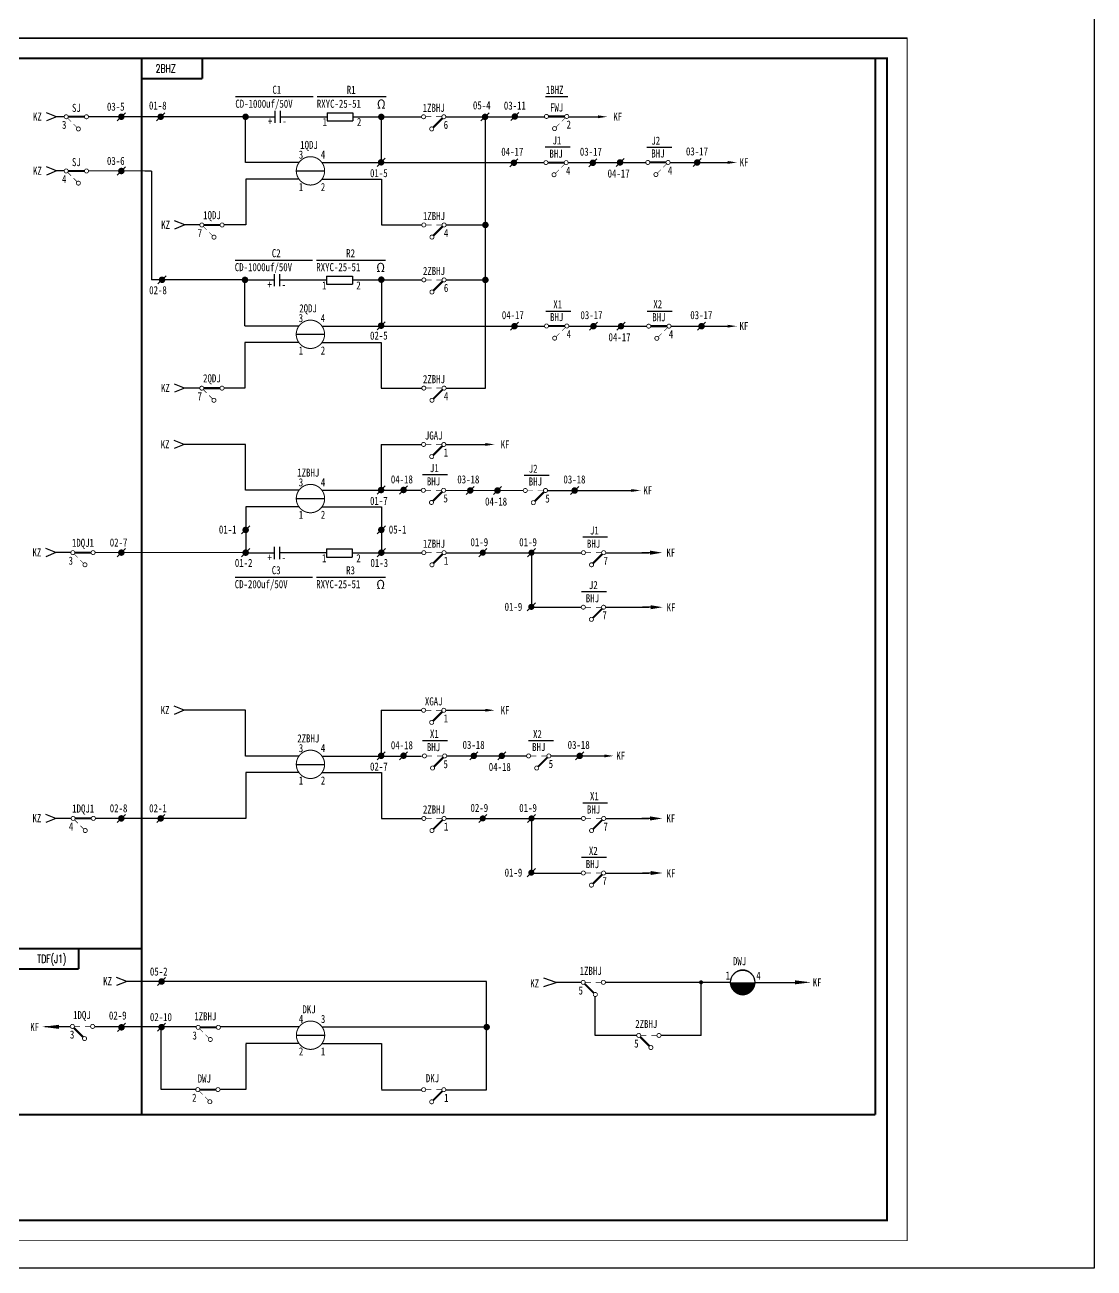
# Model space of a CAD drawing. Extents: x 215 to 887, y 54 to 677.
# Drawn here: x 622.6 to 886.7, y 53.5 to 360.6 of the extents above; entities that cross this region are included whole.
import ezdxf
from ezdxf.enums import TextEntityAlignment as Align

# ---------------------------------------------------------------- set-up
doc = ezdxf.new("R2010")
doc.units = 0
doc.layers.get('0').update_dxf_attribs({"linetype": 'CONTINUOUS'})
doc.layers.add('TIE', color=7, linetype='CONTINUOUS')
doc.styles.add('CHINESE', font='SimSun.ttf', dxfattribs={"width": 0.9})
doc.styles.add('HZ', font='txt.shx', dxfattribs={"width": 0.7, "bigfont": 'hztxt.shx'})

# ---------------------------------------------------------------- blocks, each defined once
blk = doc.blocks.new('133')
at = {"const_width": 0.2}
for points in [[(-6, 0, 1), (-5, 0, 1)], [(-1, 0, 1), (0, 0, 1)], [(-4, -3, 1), (-3, -3, 1)]]:
    blk.add_lwpolyline(points, format="xyb", close=True, dxfattribs=at)
for points, const_width in [([(-5, 0), (-1, 0)], 0.5), ([(-2.3, -1.8), (-3.15, -2.65)], 0.15), ([(-0.85, -0.35), (-1.7, -1.2)], 0.15)]:
    blk.add_lwpolyline(points, dxfattribs=dict(const_width=const_width))
blk.add_lwpolyline([(-5.5, -1.3, 0, 0, 0), (-5.5, -2.3, 0.8, 0, 0), (-5.5, -4.5, 0, 0, 0)], format="xyseb")
at = {"width": 0.8}
for tag, p in [('RELAY', (-3, 2.2)), ('0', (0, -2))]:
    blk.add_attdef(tag, text='', height=2, dxfattribs=at).set_placement(p, align=Align.MIDDLE)
blk = doc.blocks.new('W03')
blk.add_line((-3.5, 0), (3.5, 0))
at = {"const_width": 0.25}
blk.add_lwpolyline([(-3.5, 0, 1), (3.5, 0, 1)], format="xyb", close=True, dxfattribs=at)
blk = doc.blocks.new('143')
at = {"const_width": 0.2}
for points in [[(-6, 0, 1), (-5, 0, 1)], [(-1, 0, 1), (0, 0, 1)], [(-4, -3, 1), (-3, -3, 1)]]:
    blk.add_lwpolyline(points, format="xyb", close=True, dxfattribs=at)
for points, const_width in [([(-5, 0), (-3.6, 0)], 0.15), ([(-2.4, 0), (-1, 0)], 0.15), ([(-0.85, -0.35), (-3.15, -2.65)], 0.5)]:
    blk.add_lwpolyline(points, dxfattribs=dict(const_width=const_width))
blk.add_lwpolyline([(-5.5, -1.3, 0, 0, 0), (-5.5, -2.3, 0.8, 0, 0), (-5.5, -4.5, 0, 0, 0)], format="xyseb")
at = {"width": 0.8}
for tag, p in [('RELAY', (-3, 2.2)), ('0', (0, -2))]:
    blk.add_attdef(tag, text='', height=2, dxfattribs=at).set_placement(p, align=Align.MIDDLE)
blk = doc.blocks.new('A$C576B1F80')
at = {"const_width": 0.2}
for points in [[(0.1, 4.5, 1), (1.1, 4.5, 1)], [(5.1, 4.5, 1), (6.1, 4.5, 1)], [(2.1, 1.5, 1), (3.1, 1.5, 1)]]:
    blk.add_lwpolyline(points, format="xyb", close=True, dxfattribs=at)
blk.add_lwpolyline([(0.6, 3.2, 0, 0, 0), (0.6, 2.2, 0.8, 0, 0), (0.6, 0, 0, 0, 0)], format="xyseb")
for points, const_width in [([(1.1, 4.5), (2.5, 4.5)], 0.15), ([(5.25, 4.15), (2.95, 1.85)], 0.5), ([(3.7, 4.5), (5.1, 4.5)], 0.15)]:
    blk.add_lwpolyline(points, dxfattribs=dict(const_width=const_width))
blk = doc.blocks.new('D')
blk.add_line((1, 1), (-1, -1))
at = {"const_width": 0.75}
blk.add_lwpolyline([(-0.375, 0, 1), (0.375, 0, 1)], format="xyb", close=True, dxfattribs=at)
blk = doc.blocks.new('W21')
blk.add_line((-1, -1), (1, 1))
at = {"const_width": 0.8}
blk.add_lwpolyline([(-0.4, 0, 1), (0.4, 0, 1)], format="xyb", close=True, dxfattribs=at)
blk = doc.blocks.new('W52')
blk.add_lwpolyline([(0, -3.3, 0, 0.7, 0), (0, -1, 0.7, 0.7, 0)], format="xyseb")
blk.add_lwpolyline([(0, 0), (0, -1)])
blk = doc.blocks.new('114')
at = {"const_width": 0.2}
for points in [[(1, 0, -1), (0, 0, -1)], [(6, 0, -1), (5, 0, -1)], [(4, -3, -1), (3, -3, -1)]]:
    blk.add_lwpolyline(points, format="xyb", close=True, dxfattribs=at)
for points, const_width in [([(5, 0), (1, 0)], 0.5), ([(0.85, -0.35), (1.7, -1.2)], 0.15), ([(2.3, -1.8), (3.15, -2.65)], 0.15)]:
    blk.add_lwpolyline(points, dxfattribs=dict(const_width=const_width))
blk.add_lwpolyline([(5.5, -4.5, 0, 0, 0), (5.5, -3.5, 0.8, 0, 0), (5.5, -1.3, 0, 0, 0)], format="xyseb")
at = {"width": 0.8}
for tag, p in [('RELAY', (3, 2.2)), ('0', (0, -2))]:
    blk.add_attdef(tag, text='', height=2, dxfattribs=at).set_placement(p, align=Align.MIDDLE)
blk = doc.blocks.new('W22')
at = {"const_width": 0.8}
blk.add_lwpolyline([(-0.4, 0, 1), (0.4, 0, 1)], format="xyb", close=True, dxfattribs=at)
blk = doc.blocks.new('T')
blk.add_line((0, 3), (0, 0))
blk.add_lwpolyline([(0, 2, 1, 0, 0), (0, 5, 0, 0, 0)], format="xyseb")
blk = doc.blocks.new('W07')
at = {"const_width": 3}
blk.add_lwpolyline([(-1.5, 0, 1), (1.5, 0)], format="xyb", dxfattribs=at)
blk.add_circle((0, 0), 3)

msp = doc.modelspace()

# ---------------------------------------------------------------- linework, layer by layer
for p, q in [((840.54, 357.33), (238.11, 357.33)), ((238.11, 357.33), (840.54, 357.33)), ((238.11, 357.33), (840.54, 357.33)), ((674.67, 342.89), (693.8, 342.89)), ((694.82, 342.89), (711.84, 342.89)), ((751.17, 342.89), (756.74, 342.89)), ((630.44, 337.91), (627.94, 338.91)), ((630.44, 337.91), (627.94, 336.91)), ((632.33, 337.91), (630.44, 337.91)), ((652.23, 337.9), (638.33, 337.91)), ((652.33, 337.9), (652.23, 337.9)), ((677.13, 337.9), (652.33, 337.9)), ((677.13, 337.9), (684.38, 337.9)), ((677.13, 326.65), (677.13, 337.9)), ((684.35, 339.4), (684.35, 336.42)), ((685.66, 339.4), (685.66, 336.42)), ((685.73, 337.9), (697.27, 337.9)), ((697.27, 338.9), (697.27, 336.92)), ((697.3, 338.9), (703.64, 338.9)), ((703.58, 337.9), (710.53, 337.9)), ((703.64, 338.9), (703.64, 336.92)), ((710.59, 337.91), (720.59, 337.91)), ((710.65, 338.43), (710.65, 327.18)), ((726.59, 337.91), (750.95, 337.91)), ((736.36, 270.89), (736.36, 337.88)), ((751.94, 337.91), (755.95, 337.91)), ((756.94, 337.91), (763.19, 337.91)), ((697.3, 336.9), (703.64, 336.9)), ((751.12, 330.47), (757.28, 330.47)), ((776.21, 330.44), (782.37, 330.44)), ((630.44, 324.52), (627.94, 325.52)), ((690.38, 326.59), (677.13, 326.59)), ((696, 326.59), (750.81, 326.59)), ((756.81, 326.59), (775.97, 326.63)), ((781.97, 326.63), (788.37, 326.63)), ((788.37, 326.63), (795.2, 326.63)), ((630.44, 324.52), (627.94, 323.52)), ((632.33, 324.52), (630.44, 324.52)), ((632.33, 324.52), (630.44, 324.52)), ((652.23, 324.51), (638.33, 324.52)), ((653.91, 324.51), (652.23, 324.51)), ((653.91, 324.51), (653.91, 297.63)), ((690.38, 322.51), (677.15, 322.51)), ((677.15, 322.51), (677.15, 311.19)), ((696, 322.51), (710.69, 322.51)), ((710.69, 322.51), (710.69, 311.19)), ((662.1, 311.18), (659.6, 312.18)), ((662.1, 311.18), (659.6, 310.18)), ((665.83, 311.18), (662.1, 311.18)), ((677.15, 311.19), (671.83, 311.18)), ((710.69, 311.19), (720.65, 311.19)), ((726.65, 311.19), (736.36, 311.19)), ((674.52, 302.53), (693.65, 302.53)), ((694.67, 302.53), (711.7, 302.53)), ((684.21, 299.04), (684.21, 296.06)), ((685.51, 299.04), (685.51, 296.06)), ((697.12, 298.54), (697.12, 296.56)), ((697.15, 298.54), (703.5, 298.54)), ((703.5, 298.54), (703.5, 296.56)), ((710.68, 298.22), (710.68, 286.82)), ((676.98, 297.63), (653.91, 297.63)), ((676.98, 286.29), (676.98, 297.7)), ((676.98, 297.63), (684.21, 297.63)), ((685.51, 297.63), (697.12, 297.63)), ((697.15, 296.54), (703.5, 296.54)), ((703.5, 297.63), (710.6, 297.63)), ((710.65, 297.62), (720.65, 297.62)), ((726.65, 297.62), (736.36, 297.62)), ((751.26, 289.88), (757.43, 289.88)), ((776.28, 289.88), (782.45, 289.88)), ((690.3, 286.23), (676.98, 286.23)), ((695.98, 286.23), (750.96, 286.23)), ((756.96, 286.23), (776.2, 286.19)), ((782.2, 286.19), (788.6, 286.19)), ((788.6, 286.19), (795.17, 286.19)), ((690.33, 282.14), (676.94, 282.14)), ((676.94, 282.14), (676.94, 270.89)), ((695.98, 282.14), (710.65, 282.14)), ((710.65, 282.14), (710.65, 270.89)), ((662.05, 270.88), (659.55, 271.88)), ((662.05, 270.88), (659.55, 269.88)), ((665.81, 270.88), (662.05, 270.88)), ((676.94, 270.89), (671.81, 270.88)), ((710.65, 270.89), (720.65, 270.89)), ((726.65, 270.89), (736.36, 270.89)), ((661.98, 256.97), (659.48, 257.97)), ((661.98, 256.97), (659.48, 255.97)), ((677.13, 256.97), (661.98, 256.97)), ((677.13, 245.72), (677.13, 256.97)), ((710.65, 256.98), (720.59, 256.98)), ((710.65, 256.98), (710.65, 245.72)), ((726.59, 256.98), (735.35, 256.98)), ((720.84, 249.54), (727.01, 249.54)), ((745.94, 249.41), (752.1, 249.41)), ((690.38, 245.65), (677.13, 245.65)), ((696, 245.65), (720.54, 245.65)), ((726.54, 245.65), (745.7, 245.61)), ((751.7, 245.61), (758.1, 245.61)), ((758.1, 245.61), (771.43, 245.61)), ((690.38, 241.57), (677.15, 241.57)), ((677.15, 241.57), (677.15, 230.25)), ((696, 241.57), (710.66, 241.57)), ((710.66, 241.57), (710.66, 230.25)), ((760.38, 234.14), (766.54, 234.14)), ((630.3, 230.26), (627.8, 231.26)), ((684.2, 231.66), (684.2, 228.68)), ((685.51, 231.66), (685.51, 228.68)), ((697.12, 231.16), (697.12, 229.18)), ((697.15, 231.16), (703.49, 231.16)), ((703.49, 231.16), (703.49, 229.18)), ((630.3, 230.26), (627.8, 229.26)), ((634.03, 230.26), (630.3, 230.26)), ((677.15, 230.25), (640.03, 230.26)), ((676.98, 230.25), (684.2, 230.25)), ((685.51, 230.26), (697.12, 230.26)), ((697.15, 229.16), (703.49, 229.16)), ((703.49, 230.25), (710.66, 230.25)), ((710.66, 230.25), (720.65, 230.25)), ((726.65, 230.25), (748.11, 230.25)), ((747.74, 230.25), (760.07, 230.25)), ((747.76, 230.24), (747.76, 216.78)), ((766.07, 230.25), (776.76, 230.25)), ((674.52, 224.23), (693.64, 224.23)), ((694.67, 224.23), (711.69, 224.23)), ((760.1, 220.66), (766.27, 220.66)), ((747.71, 216.78), (760.04, 216.78)), ((766.04, 216.78), (776.74, 216.78)), ((661.98, 191.32), (659.48, 192.32)), ((661.98, 191.32), (659.48, 190.32)), ((677.13, 191.32), (661.98, 191.32)), ((677.13, 180.07), (677.13, 191.32)), ((710.65, 191.33), (710.65, 180.07)), ((710.65, 191.33), (720.59, 191.33)), ((726.59, 191.33), (735.35, 191.33)), ((720.84, 183.89), (727.01, 183.89)), ((747, 183.86), (753.17, 183.86)), ((690.38, 180.01), (677.13, 180.01)), ((696, 180.01), (720.54, 180.01)), ((726.8, 180.05), (733.2, 180.05)), ((733.2, 180.05), (746.53, 180.05)), ((752.53, 180.05), (759.02, 180.05)), ((754.53, 180.05), (764.75, 180.05)), ((690.38, 175.93), (677.15, 175.93)), ((677.15, 175.93), (677.15, 164.61)), ((696, 175.93), (710.66, 175.93)), ((710.66, 175.93), (710.66, 164.61)), ((760.38, 168.49), (766.54, 168.49)), ((630.3, 164.62), (627.8, 165.62)), ((630.3, 164.62), (627.8, 163.62)), ((634.03, 164.62), (630.3, 164.62)), ((677.15, 164.61), (640.03, 164.62)), ((710.66, 164.61), (720.65, 164.61)), ((726.65, 164.61), (748.11, 164.61)), ((747.74, 164.61), (760.07, 164.61)), ((747.76, 164.59), (747.76, 151.13)), ((766.07, 164.61), (776.76, 164.61)), ((760.1, 155.02), (766.27, 155.02)), ((747.71, 151.13), (760.04, 151.13)), ((766.04, 151.13), (776.74, 151.13)), ((647.76, 124.35), (645.26, 125.35)), ((647.76, 124.35), (645.26, 123.35)), ((651.48, 124.35), (647.76, 124.35)), ((736.66, 124.35), (651.48, 124.35)), ((736.66, 97.62), (736.66, 124.35)), ((753.82, 124.13), (750.82, 125.13)), ((750.82, 123.13), (753.82, 124.13)), ((760, 124.13), (753.82, 124.13)), ((796.9, 124.13), (766, 124.13)), ((789.62, 111.02), (789.62, 124.13)), ((802.9, 124.13), (812.78, 124.13)), ((763.5, 111.02), (763.5, 120.63)), ((633.85, 113.15), (627.51, 113.15)), ((656.33, 113.11), (639.83, 113.11)), ((665.04, 113.11), (651.48, 113.11)), ((656.31, 97.65), (656.31, 113.11)), ((690.4, 113.11), (670.9, 113.11)), ((696.02, 113.11), (736.66, 113.11)), ((773.73, 111.02), (763.5, 111.02)), ((789.62, 111.02), (779.73, 111.02)), ((690.4, 109.03), (677.17, 109.03)), ((677.17, 108.96), (677.17, 97.64)), ((696.02, 109.03), (710.67, 109.03)), ((710.67, 109.03), (710.67, 97.71)), ((664.95, 97.65), (656.31, 97.65)), ((677.17, 97.64), (670.81, 97.64)), ((710.67, 97.62), (720.6, 97.62)), ((726.6, 97.62), (736.66, 97.62))]:
    msp.add_line(p, q)
at = {"linetype": 'Continuous'}
for p, q in [((677.13, 326.59), (677.13, 337.9)), ((677.13, 245.65), (677.13, 256.97)), ((677.13, 180.01), (677.13, 191.32))]:
    msp.add_line(p, q, dxfattribs=at)
msp.add_lwpolyline([(215.16, 677.32), (886.7, 677.32), (886.7, 53.54), (215.16, 53.54)], close=True)
at = {"const_width": 0.2}
msp.add_lwpolyline([(238.11, 60.33), (840.54, 60.33), (840.54, 357.33), (238.11, 357.33)], close=True, dxfattribs=at)
for points, const_width in [([(651.48, 352.33), (263.11, 352.33)], 0.5), ([(666.48, 347.33), (651.48, 347.33), (651.48, 352.33), (667.56, 352.33)], 0.5), ([(637.33, 337.91), (633.33, 337.91)], 0.5), ([(633.19, 337.56), (634.03, 336.71)], 0.15), ([(634.63, 336.11), (635.48, 335.26)], 0.15), ([(637.33, 324.52), (633.33, 324.52)], 0.5), ([(633.19, 324.17), (634.03, 323.32)], 0.15), ([(634.63, 322.72), (635.48, 321.87)], 0.15), ([(721.59, 256.98), (722.99, 256.98)], 0.15), ([(725.73, 256.62), (723.44, 254.33)], 0.5), ([(724.19, 256.98), (725.59, 256.98)], 0.15), ([(638.96, 230.26), (634.96, 230.26)], 0.5), ([(721.65, 230.25), (723.05, 230.25)], 0.15), ([(724.25, 230.25), (725.65, 230.25)], 0.15), ([(634.82, 229.91), (635.66, 229.06)], 0.15), ([(636.26, 228.46), (637.11, 227.62)], 0.15), ([(725.8, 229.9), (723.5, 227.61)], 0.5), ([(721.59, 191.33), (722.99, 191.33)], 0.15), ([(725.73, 190.98), (723.44, 188.69)], 0.5), ([(724.19, 191.33), (725.59, 191.33)], 0.15), ([(639.03, 164.62), (635.03, 164.62)], 0.5), ([(634.88, 164.26), (635.73, 163.42)], 0.15), ([(636.33, 162.82), (637.17, 161.97)], 0.15), ([(721.65, 164.61), (723.05, 164.61)], 0.15), ([(725.8, 164.25), (723.5, 161.96)], 0.5), ([(724.25, 164.61), (725.65, 164.61)], 0.15), ([(651.48, 132.46), (263.11, 132.46)], 0.5), ([(635.89, 127.46), (620.89, 127.46), (620.89, 132.46), (636.96, 132.46)], 0.5), ([(832.69, 91.41), (263.11, 91.41)], 0.5)]:
    msp.add_lwpolyline(points, dxfattribs=dict(const_width=const_width))
msp.add_lwpolyline([(263.11, 65.33, 0.5, 0.5, 0), (835.54, 65.33, 0.5, 0.5, 0), (835.54, 352.33, 0.5, 0.5, 0), (263.11, 352.33, 0.5, 0.5, 0)], format="xyseb", close=True)
at = {"linetype": 'ByBlock', "const_width": 0.5}
for points in [[(651.48, 352.33), (651.48, 91.41)], [(832.69, 352.33), (832.69, 91.41)]]:
    msp.add_lwpolyline(points, dxfattribs=at)
for points in [[(666.48, 352.33, 0.5, 0.5, 0), (666.48, 347.33, 0.5, 0.5, 0)], [(637.83, 333.41, 0, 0, 0), (637.83, 334.41, 0.8, 0, 0), (637.83, 336.61, 0, 0, 0)], [(697.99, 322.99, 0, 0, 0), (697.99, 323.99, 0.8, 0, 0), (697.99, 326.19, 0, 0, 0)], [(637.83, 320.02, 0, 0, 0), (637.83, 321.02, 0.8, 0, 0), (637.83, 323.22, 0, 0, 0)], [(697.98, 282.62, 0, 0, 0), (697.98, 283.62, 0.8, 0, 0), (697.98, 285.82, 0, 0, 0)], [(721.09, 255.68, 0, 0, 0), (721.09, 254.68, 0.8, 0, 0), (721.09, 252.48, 0, 0, 0)], [(697.99, 245.18, 0, 0, 0), (697.99, 244.18, 0.8, 0, 0), (697.99, 241.98, 0, 0, 0)], [(639.46, 228.96, 0, 0, 0), (639.46, 227.96, 0.8, 0, 0), (639.46, 225.76, 0, 0, 0)], [(721.15, 228.95, 0, 0, 0), (721.15, 227.95, 0.8, 0, 0), (721.15, 225.75, 0, 0, 0)], [(721.09, 190.03, 0, 0, 0), (721.09, 189.03, 0.8, 0, 0), (721.09, 186.83, 0, 0, 0)], [(697.99, 179.47, 0, 0, 0), (697.99, 178.47, 0.8, 0, 0), (697.99, 176.27, 0, 0, 0)], [(639.53, 163.32, 0, 0, 0), (639.53, 162.32, 0.8, 0, 0), (639.53, 160.12, 0, 0, 0)], [(721.15, 163.31, 0, 0, 0), (721.15, 162.31, 0.8, 0, 0), (721.15, 160.11, 0, 0, 0)], [(635.89, 132.46, 0.5, 0.5, 0), (635.89, 127.46, 0.5, 0.5, 0)], [(800.03, 127.25, 0.25, 0.25, 0.414214), (796.9, 124.13, 0.25, 0.25, 0.414214), (800.03, 121, 0.25, 0.25, 1)], [(799.78, 127.25, 0.25, 0.25, -0.414214), (802.9, 124.13, 0.25, 0.25, -0.414214), (799.78, 121, 0.25, 0.25, -1)], [(803.77, 122.91, 0, 0, 0), (803.77, 121.91, 0.8, 0, 0), (803.77, 119.71, 0, 0, 0)], [(816.78, 124.13, 0, 1, 0), (812.78, 124.13, 1, 1, 0)], [(627.04, 113.14, 0, 1, 0), (631.04, 113.14, 1, 1, 0)], [(698.01, 112.57, 0, 0, 0), (698.01, 111.57, 0.8, 0, 0), (698.01, 109.37, 0, 0, 0)]]:
    msp.add_lwpolyline(points, format="xyseb")
for points, const_width in [([(633.33, 337.91, -1), (632.33, 337.91, -1)], 0.2), ([(638.33, 337.91, -1), (637.33, 337.91, -1)], 0.2), ([(636.33, 334.91, -1), (635.33, 334.91, -1)], 0.2), ([(633.33, 324.52, -1), (632.33, 324.52, -1)], 0.2), ([(638.33, 324.52, -1), (637.33, 324.52, -1)], 0.2), ([(636.33, 321.52, -1), (635.33, 321.52, -1)], 0.2), ([(720.59, 256.98, 1), (721.59, 256.98, 1)], 0.2), ([(725.59, 256.98, 1), (726.59, 256.98, 1)], 0.2), ([(722.59, 253.98, 1), (723.59, 253.98, 1)], 0.2), ([(634.96, 230.26, -1), (633.96, 230.26, -1)], 0.2), ([(639.96, 230.26, -1), (638.96, 230.26, -1)], 0.2), ([(720.65, 230.25, 1), (721.65, 230.25, 1)], 0.2), ([(725.65, 230.25, 1), (726.65, 230.25, 1)], 0.2), ([(637.96, 227.26, -1), (636.96, 227.26, -1)], 0.2), ([(722.65, 227.25, 1), (723.65, 227.25, 1)], 0.2), ([(720.59, 191.33, 1), (721.59, 191.33, 1)], 0.2), ([(725.59, 191.33, 1), (726.59, 191.33, 1)], 0.2), ([(722.59, 188.33, 1), (723.59, 188.33, 1)], 0.2), ([(635.03, 164.62, -1), (634.03, 164.62, -1)], 0.2), ([(640.03, 164.62, -1), (639.03, 164.62, -1)], 0.2), ([(720.65, 164.61, 1), (721.65, 164.61, 1)], 0.2), ([(725.65, 164.61, 1), (726.65, 164.61, 1)], 0.2), ([(638.03, 161.62, -1), (637.03, 161.62, -1)], 0.2), ([(722.65, 161.61, 1), (723.65, 161.61, 1)], 0.2), ([(656.22, 124.41, 1), (656.72, 124.41, 1)], 0.5), ([(789.37, 124.13, -1), (789.87, 124.13, -1)], 0.5), ([(656.22, 113.16, 1), (656.72, 113.16, 1)], 0.5), ([(736.27, 113.08, 1), (737.07, 113.08, 1)], 0.8), ([(736.41, 113.12, -1), (736.91, 113.12, -1)], 0.5), ([(646.32, 113.11, 1), (646.82, 113.11, 1)], 0.5)]:
    msp.add_lwpolyline(points, format="xyb", close=True, dxfattribs=dict(const_width=const_width))

# ---------------------------------------------------------------- block references
for name, p, values in [('143', (726.59, 337.91), {'RELAY': '1ZBHJ', '0': '6'}), ('133', (756.94, 337.99), {'RELAY': 'FWJ', '0': '2'}), ('133', (756.81, 326.59), {'RELAY': 'BHJ', '0': '4'}), ('133', (781.97, 326.63), {'RELAY': 'BHJ', '0': '4'}), ('143', (726.65, 311.19), {'RELAY': '1ZBHJ', '0': '4'}), ('143', (726.65, 297.62), {'RELAY': '2ZBHJ', '0': '6'}), ('133', (756.96, 286.23), {'RELAY': 'BHJ', '0': '4'}), ('133', (782.2, 286.19), {'RELAY': 'BHJ', '0': '4'}), ('114', (665.81, 270.88), {'RELAY': '2QDJ', '0': '7'}), ('143', (726.65, 270.89), {'RELAY': '2ZBHJ', '0': '4'})]:
    msp.add_blockref(name, p).add_auto_attribs(values)
for name, p in [('W21', (646.44, 337.91)), ('W21', (656.16, 337.91)), ('W22', (677.13, 337.9)), ('W22', (710.65, 337.88)), ('W21', (736.27, 337.88)), ('W21', (743.62, 337.97)), ('W21', (646.44, 324.52)), ('W03', (693.15, 324.55)), ('W21', (710.6, 326.66)), ('W21', (743.4, 326.55)), ('W21', (762.89, 326.55)), ('W21', (769.62, 326.63)), ('W21', (788.67, 326.63)), ('W22', (736.36, 311.19)), ('W21', (656.49, 297.64)), ('W22', (676.98, 297.63)), ('W22', (710.65, 297.68)), ('W22', (736.36, 297.62)), ('W03', (693.14, 284.18)), ('W21', (710.6, 286.3)), ('W21', (743.54, 286.18)), ('W21', (763.04, 286.18)), ('W21', (769.85, 286.18)), ('W21', (789.74, 286.18)), ('W03', (693.15, 243.61)), ('W21', (710.6, 245.72)), ('W21', (716.14, 245.74)), ('A$C576B1F80', (720.44, 241.15)), ('W21', (732.62, 245.61)), ('W21', (739.35, 245.6)), ('A$C576B1F80', (745.6, 241.11)), ('W21', (758.4, 245.6)), ('W21', (677.15, 235.88)), ('W21', (710.65, 235.88)), ('W21', (646.44, 230.26)), ('W21', (677.15, 230.25)), ('W21', (710.65, 230.25)), ('D', (735.71, 230.25)), ('D', (747.74, 230.25)), ('A$C576B1F80', (759.97, 225.75)), ('D', (747.7, 216.86)), ('A$C576B1F80', (759.94, 212.28)), ('W03', (693.15, 177.97)), ('W21', (710.6, 180.08)), ('W21', (716.14, 180.1)), ('A$C576B1F80', (720.7, 175.55)), ('W21', (733.5, 180.05)), ('W21', (740.4, 180.05)), ('A$C576B1F80', (746.43, 175.55)), ('W21', (759.65, 180.05)), ('W21', (646.44, 164.62)), ('W21', (656.17, 164.62)), ('D', (735.71, 164.61)), ('D', (747.74, 164.61)), ('A$C576B1F80', (759.97, 160.11)), ('D', (747.7, 151.21)), ('A$C576B1F80', (759.94, 146.63)), ('W07', (799.9, 124.13)), ('W21', (656.39, 124.33)), ('W21', (646.48, 113.02)), ('W21', (656.39, 113.08)), ('W03', (693.17, 111.07)), ('143', (726.6, 97.62))]:
    msp.add_blockref(name, p)
for name, p, rotation in [('W52', (763.19, 337.91), 90), ('W52', (795.2, 326.63), 90), ('W52', (795.17, 286.19), 90), ('W52', (735.35, 256.98), 90), ('W52', (771.43, 245.61), 90), ('T', (775.03, 230.25), 270), ('T', (775.14, 216.78), 270), ('W52', (735.35, 191.33), 90), ('W52', (764.75, 180.05), 90), ('T', (775.03, 164.61), 270), ('T', (775.14, 151.13), 270)]:
    msp.add_blockref(name, p, dxfattribs=dict(rotation=rotation))
at = {"xscale": -1}
for name, p in [('143', (760, 124.13)), ('143', (633.85, 113.24)), ('133', (664.91, 113.01)), ('143', (773.73, 111.02)), ('133', (664.81, 97.64))]:
    msp.add_blockref(name, p, dxfattribs=at)
at = {"layer": 'TIE'}
msp.add_blockref('114', (665.83, 311.18), dxfattribs=at).add_auto_attribs({'RELAY': '1QDJ', '0': '7'})

# ---------------------------------------------------------------- texts
at = {"color": 6, "linetype": 'Continuous', "style": 'HZ', "width": 0.7}
for s, p in [('2BHZ', (659.89, 348.81)), ('TDF(J1)', (632.84, 128.94))]:
    msp.add_text(s, height=2, dxfattribs=at).set_placement(p, align=Align.RIGHT)
at = {"width": 0.8}
for s, p in [('SJ', (635.33, 340.11)), ('3', (632.33, 335.91)), ('3    4', (693.53, 328.55)), ('SJ', (635.33, 326.72)), ('4', (632.33, 322.52)), ('1    2', (693.53, 320.55)), ('3    4', (693.51, 288.18)), ('1    2', (693.51, 280.18)), ('JGAJ', (723.59, 259.18)), ('1', (726.59, 254.98)), ('BHJ', (723.54, 247.85)), ('BHJ', (748.7, 247.81)), ('3    4', (693.53, 247.61)), ('5', (726.54, 243.65)), ('5', (751.7, 243.61)), ('1    2', (693.53, 239.61)), ('1DQJ1', (636.96, 232.46)), ('1ZBHJ', (723.65, 232.45)), ('BHJ', (763.07, 232.45)), ('3', (633.96, 228.26)), ('1', (726.65, 228.25)), ('7', (766.07, 228.25)), ('BHJ', (762.79, 218.98)), ('7', (765.79, 214.78)), ('XGAJ', (723.59, 193.53)), ('1', (726.59, 189.33)), ('3    4', (693.53, 181.97)), ('BHJ', (723.54, 182.21)), ('BHJ', (749.53, 182.25)), ('5', (726.54, 178.01)), ('5', (752.53, 178.05)), ('1    2', (693.53, 173.97)), ('1DQJ1', (637.03, 166.82)), ('2ZBHJ', (723.65, 166.81)), ('BHJ', (763.07, 166.81)), ('4', (634.03, 162.62)), ('1', (726.65, 162.61)), ('7', (766.07, 162.61)), ('BHJ', (762.79, 153.33)), ('7', (765.79, 149.13)), ('4    3', (693.55, 115.07)), ('2    1', (693.55, 107.07))]:
    msp.add_text(s, height=2, dxfattribs=at).set_placement(p, align=Align.MIDDLE)
at = {"style": 'CHINESE', "width": 0.9}
for p in [(709.57, 339.9), (709.42, 299.54), (709.42, 221.24)]:
    msp.add_text('Ω', height=2.3, dxfattribs=at).set_placement(p)
for s, width, p in [('+', 0.8, (682.65, 335.83)), ('-', 0.75, (686.2, 335.83)), ('1', 0.8, (696.14, 335.61)), ('2', 0.8, (704.62, 335.61)), ('+', 0.8, (682.51, 295.47)), ('-', 0.75, (686.05, 295.47)), ('1', 0.8, (696, 295.25)), ('2', 0.8, (704.47, 295.25)), ('+', 0.8, (682.5, 228.09)), ('-', 0.75, (686.05, 228.09)), ('1', 0.8, (695.99, 227.87)), ('2', 0.8, (704.47, 227.87))]:
    msp.add_text(s, height=2, dxfattribs=dict(width=width)).set_placement(p)
at = {"width": 0.8}
for s, p in [('DWJ', (797.5, 129.36)), ('1ZBHJ', (759.64, 126.96)), ('1', (795.69, 125.82)), ('4', (803.26, 125.78)), ('5', (759.36, 122.12)), ('KF', (817.21, 124.13)), ('1DQJ', (634.53, 116.07)), ('1ZBHJ', (664.46, 115.75)), ('2ZBHJ', (773.36, 113.86)), ('3', (633.75, 111.24)), ('3', (664.01, 111.01)), ('5', (773.09, 109.02)), ('DWJ', (665.29, 100.37)), ('DKJ', (721.65, 100.45)), ('2', (663.92, 95.64)), ('1', (726.16, 95.61))]:
    msp.add_text(s, height=2, dxfattribs=at).set_placement(p, align=Align.MIDDLE_LEFT)
msp.add_text('KZ', height=2, dxfattribs=at).set_placement((749.62, 123.87), align=Align.MIDDLE_RIGHT)
at = {"layer": 'TIE', "width": 0.8}
for s, p in [('C1', (683.75, 343.59)), ('R1', (702.12, 343.57)), ('CD-1000uf/50V', (674.6, 340.13)), ('RXYC-25-51', (694.73, 340.13)), ('KZ', (624.63, 336.96)), ('KF', (767.96, 336.93)), ('1QDJ', (690.62, 329.96)), ('KZ', (624.63, 323.57)), ('KZ', (656.29, 310.23)), ('C2', (683.61, 303.22)), ('R2', (701.98, 303.21)), ('CD-1000uf/50V', (674.46, 299.77)), ('RXYC-25-51', (694.59, 299.77)), ('2QDJ', (690.38, 289.6)), ('KZ', (656.24, 269.93)), ('KZ', (656.17, 256.02)), ('KF', (740.13, 256)), ('1ZBHJ', (689.89, 249.03)), ('KZ', (624.49, 229.31)), ('KF', (781.07, 229.27)), ('C3', (683.6, 224.92)), ('R3', (701.97, 224.91)), ('CD-200uf/50V', (674.45, 221.47)), ('RXYC-25-51', (694.58, 221.47)), ('KF', (781.11, 215.72)), ('KZ', (656.17, 190.37)), ('KF', (740.13, 190.35)), ('2ZBHJ', (689.89, 183.38)), ('KZ', (624.49, 163.67)), ('KF', (781.07, 163.62)), ('KF', (781.11, 150.08)), ('DKJ', (691.17, 116.48))]:
    msp.add_text(s, height=2, dxfattribs=at).set_placement(p)
at = {"layer": 'TIE', "color": 2, "width": 0.8}
msp.add_text('1BHZ', height=2, dxfattribs=at).set_placement((751.3, 343.57))
at = {"layer": 'TIE', "color": 3, "width": 0.8}
for s, p in [('03-5', (642.89, 339.41)), ('01-8', (653.27, 339.69)), ('05-4', (733.28, 339.74)), ('03-11', (740.92, 339.68)), ('04-17', (740.28, 328.29)), ('03-17', (759.69, 328.29)), ('03-17', (785.89, 328.37)), ('03-6', (642.89, 326.02)), ('01-5', (707.86, 323)), ('04-17', (766.54, 322.91)), ('02-8', (653.32, 294.09)), ('04-17', (740.42, 287.93)), ('03-17', (759.83, 287.93)), ('03-17', (786.96, 287.93)), ('02-5', (707.86, 282.86)), ('04-17', (766.77, 282.47)), ('04-18', (713.01, 247.36)), ('03-18', (729.42, 247.36)), ('03-18', (755.62, 247.35)), ('01-7', (707.86, 242.06)), ('04-18', (736.27, 241.89)), ('01-1', (670.54, 234.97)), ('05-1', (712.5, 234.97)), ('02-7', (643.58, 231.77)), ('01-9', (732.68, 231.85)), ('01-9', (744.71, 231.85)), ('01-2', (674.47, 226.72)), ('01-3', (707.97, 226.72)), ('01-9', (741.11, 215.89)), ('04-18', (713.01, 181.71)), ('03-18', (730.72, 181.79)), ('03-18', (756.67, 181.79)), ('02-7', (707.86, 176.42)), ('04-18', (737.19, 176.33)), ('02-8', (643.58, 166.12)), ('02-1', (653.31, 166.12)), ('02-9', (732.68, 166.21)), ('01-9', (744.71, 166.21)), ('01-9', (741.11, 150.24))]:
    msp.add_text(s, height=2, dxfattribs=at).set_placement(p)
at = {"layer": 'TIE', "color": 6, "width": 0.8}
for s, p in [('J1', (752.93, 331.08)), ('J2', (777.33, 331.02)), ('X1', (753.12, 290.59)), ('X2', (777.83, 290.63)), ('J1', (722.66, 250.14)), ('J2', (747.06, 250)), ('J1', (762.19, 234.74)), ('J2', (761.92, 221.26)), ('X1', (722.66, 184.5)), ('X2', (748.13, 184.44)), ('X1', (762.19, 169.1)), ('X2', (761.92, 155.62))]:
    msp.add_text(s, height=2, dxfattribs=at).set_placement(p)
at = {"layer": 'TIE', "color": 1, "width": 0.8}
for s, p in [('KF', (799.15, 325.67)), ('KF', (799.12, 285.23)), ('KF', (775.38, 244.65)), ('KF', (768.7, 179.09)), ('KZ', (641.95, 123.41))]:
    msp.add_text(s, height=2, dxfattribs=at).set_placement(p)
at = {"layer": 'TIE', "color": 3, "width": 0.8}
for s, p in [('05-2', (653.5, 126.8)), ('02-9', (643.38, 115.94)), ('02-10', (653.5, 115.55))]:
    msp.add_text(s, height=2, dxfattribs=at).set_placement(p, align=Align.MIDDLE_LEFT)
at = {"layer": 'TIE', "width": 0.8}
msp.add_text('KF', height=2, dxfattribs=at).set_placement((623.94, 113.1), align=Align.MIDDLE_LEFT)

doc.saveas('drawing.dxf')
